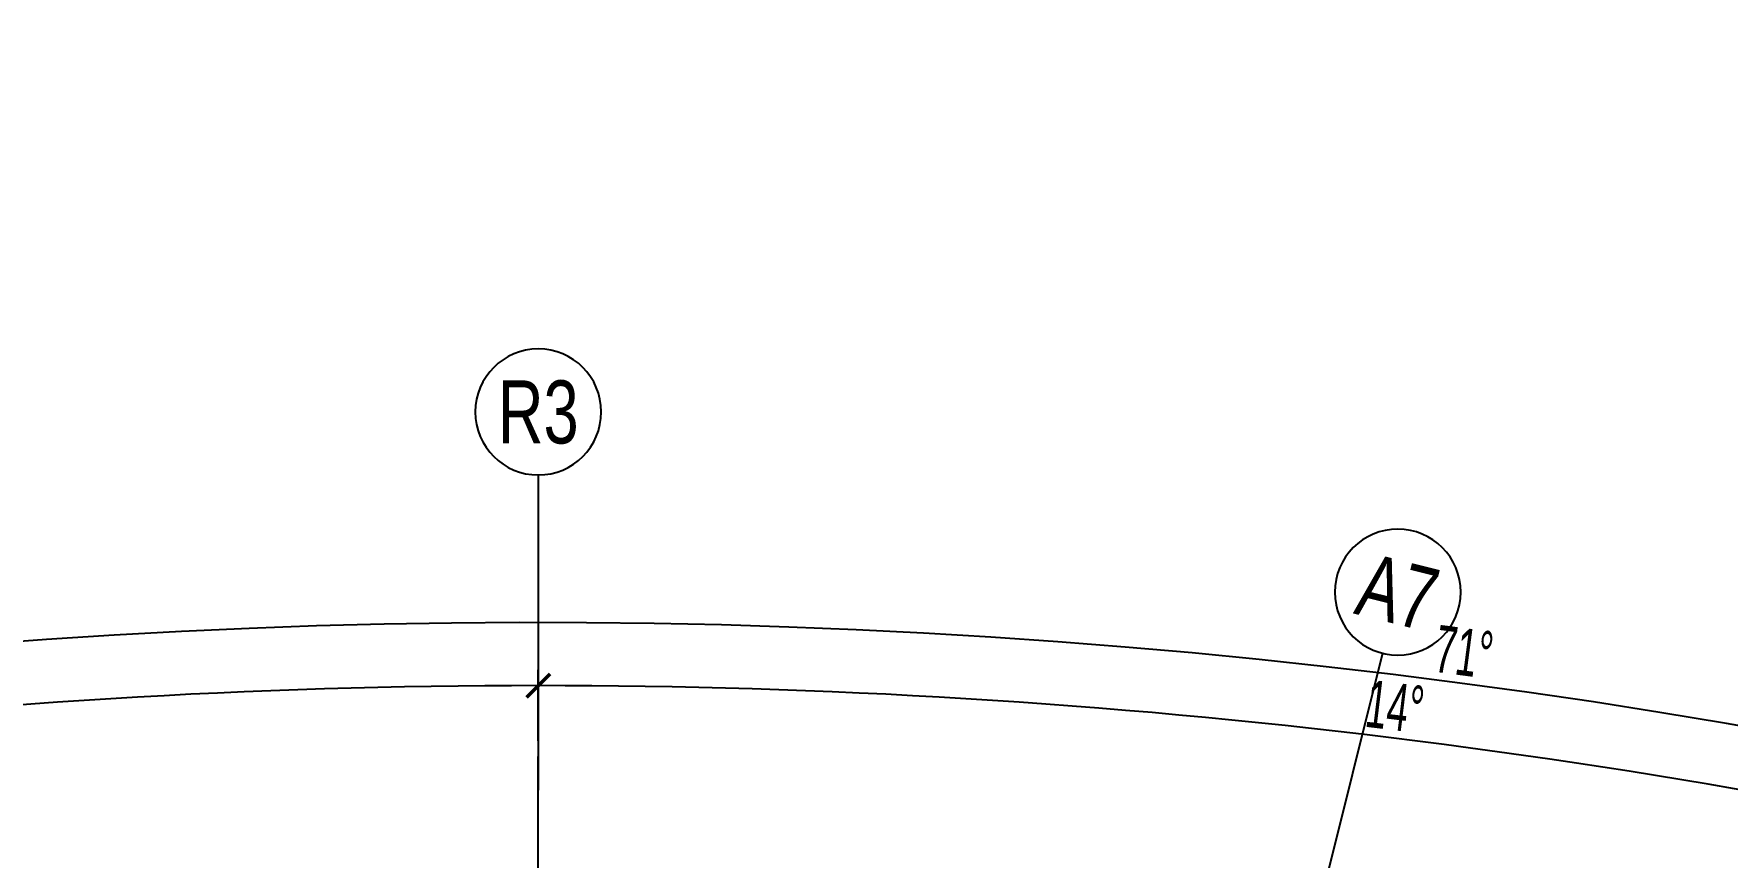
# Model space of a CAD drawing. Extents: x 138868 to 1251000, y -188972 to 132579.
# Drawn here: x 672190 to 704455, y 112964 to 128639 of the extents above; entities that cross this region are included whole.
import ezdxf
from ezdxf.enums import TextEntityAlignment as Align

# ---------------------------------------------------------------- set-up
doc = ezdxf.new("R2010")
doc.units = 0
doc.linetypes.add('CENTER2', pattern=[28.575000000000003, 19.05, -3.175, 3.175, -3.175])
doc.layers.get('0').update_dxf_attribs({"color": 8})
doc.layers.get('Defpoints').update_dxf_attribs({"color": 8})
doc.layers.add('#标注', color=8, linetype='Continuous')
doc.layers.add('#轴线', color=8, linetype='CENTER2')
doc.styles.add('JHZX', font='jrs.shx', dxfattribs={"width": 0.6, "bigfont": 'jhz.shx'})
doc.dimstyles.new('JZBZ-300', dxfattribs={"dimscale": 300, "dimtxt": 3, "dimasz": 1.5, "dimexe": 1, "dimexo": 1, "dimgap": 0.5, "dimtad": 1, "dimdec": 0, "dimdsep": 46, "dimtxsty": 'JHZX', "dimblk1": 'ARCHTICK', "dimblk2": 'ARCHTICK', "dimsah": 1, "dimcen": 0, "dimclrd": 1, "dimclre": 1, "dimclrt": 2, "dimadec": 1, "dimazin": 2, "dimtfac": 1, "dimtdec": 0, "dimtix": 1, "dimtmove": 0, "dimatfit": 3, "dimfxl": 1, "dimtolj": 1, "dimlwd": -1, "dimlwe": -1, "dimarcsym": 1})

# ---------------------------------------------------------------- blocks, each defined once
blk = doc.blocks.new('*U3166')
blk.add_line((-8.960830237663566e-17, -20), (0, 0))
blk.add_circle((0, -24), 4)
at = {"style": 'JHZX', "width": 0.75}
blk.add_attdef('AXES', text='', height=4, dxfattribs=at).set_placement((0, -24), align=Align.MIDDLE_CENTER)
blk = doc.blocks.new('_ARCHTICK')
at = {"color": 0, "linetype": 'ByBlock', "const_width": 0.15}
blk.add_lwpolyline([(-0.5, -0.5), (0.5, 0.5)], dxfattribs=at)
blk = doc.blocks.new('*D3303')
at = {"layer": '#标注', "ltscale": 300, "transparency": 16777216}
for p, q in [((619690.8966844854, 99692.36909648812), (618493.7441984474, 101943.8854600347)), ((772030.3676290057, 79636.49725693118), (773769.463448728, 81501.44919732271))]:
    blk.add_line(p, q, dxfattribs=at)
blk.add_arc((681801.9844985382, -17121.59754685307), 134550.0001244253, 46.99999999366518, 117.9999999999996, dxfattribs=at)
at = {"layer": 'Defpoints', "color": 0, "ltscale": 300, "transparency": 16777216}
for p in [(726346.5674255104, 109840.9271025289), (619831.7381533211, 99427.48481863046), (771825.7681209628, 79417.09114646805), (681801.9844985382, -17121.59754685307)]:
    blk.add_point(p, dxfattribs=at)
at = {"layer": '#标注', "ltscale": 300, "transparency": 16777216, "xscale": 450, "yscale": 450, "zscale": 450}
for p, rotation in [((618634.5856672832, 101679.001182177), 207.9999999999996), ((773564.8639406849, 81282.0430868596), 316.9999999936652)]:
    blk.add_blockref('_ARCHTICK', p, dxfattribs=dict(at, rotation=rotation))
at = {"layer": '#标注', "ltscale": 300, "transparency": 16777216, "insert": (699442.5994007268, 116872.1755902029), "char_height": 900, "attachment_point": 5, "rotation": 352.4999999968324, "style": 'JHZX'}
blk.add_mtext('\\A1;71°', dxfattribs=at)
blk = doc.blocks.new('*D3306')
at = {"layer": '#标注', "ltscale": 300, "transparency": 16777216}
for p, q in [((681801.9844985388, 115178.402575583), (681801.9844985389, 116528.4025775727)), ((713808.2513159964, 111248.5271582599), (714134.8458755373, 112558.4263906631))]:
    blk.add_line(p, q, dxfattribs=at)
blk.add_arc((681801.9844985381, -17121.59754685307), 133350.0001244258, 75.99999999999899, 89.9999999999997, dxfattribs=at)
at = {"layer": 'Defpoints', "color": 0, "ltscale": 300, "transparency": 16777216}
for p in [(681801.9844985388, 114878.4025755831), (703428.4105648465, 114463.0528831377), (713735.6747473165, 110957.4384403771), (681801.9844985381, -17121.59754685307)]:
    blk.add_point(p, dxfattribs=at)
at = {"layer": '#标注', "ltscale": 300, "transparency": 16777216, "xscale": 450, "yscale": 450, "zscale": 450}
for p, rotation in [((681801.9844985389, 116228.4025775728), 179.9999999999997), ((714062.2693068574, 112267.3376727803), 345.999999999999)]:
    blk.add_blockref('_ARCHTICK', p, dxfattribs=dict(at, rotation=rotation))
at = {"layer": '#标注', "ltscale": 300, "transparency": 16777216, "insert": (698126.3830628227, 115829.9595890002), "char_height": 900, "attachment_point": 5, "rotation": 352.9999999999993, "style": 'JHZX'}
blk.add_mtext('\\A1;14°', dxfattribs=at)
blk = doc.blocks.new('*D3310')
at = {"layer": '#标注', "ltscale": 300, "transparency": 16777216}
for p, q in [((681801.9844985387, 115178.4025755829), (681801.9844985388, 116528.4025775726)), ((649795.7176810806, 111248.52715826), (649469.1231215396, 112558.4263906632))]:
    blk.add_line(p, q, dxfattribs=at)
blk.add_arc((681801.9844985381, -17121.59754685318), 133350.0001244258, 89.99999999999972, 104.0000000000007, dxfattribs=at)
at = {"layer": 'Defpoints', "color": 0, "ltscale": 300, "transparency": 16777216}
for p in [(670952.805221456, 115786.332397895), (681801.9844985387, 114878.402575583), (649868.2942497605, 110957.4384403773), (681801.9844985381, -17121.59754685318)]:
    blk.add_point(p, dxfattribs=at)
at = {"layer": '#标注', "ltscale": 300, "transparency": 16777216, "xscale": 450, "yscale": 450, "zscale": 450}
for p, rotation in [((681801.9844985388, 116228.4025775726), 359.9999999999997), ((649541.6996902196, 112267.3376727804), 194.0000000000007)]:
    blk.add_blockref('_ARCHTICK', p, dxfattribs=dict(at, rotation=rotation))
at = {"layer": '#标注', "ltscale": 300, "transparency": 16777216, "insert": (665477.5859342545, 115829.9595890002), "char_height": 900, "attachment_point": 5, "rotation": 7.000000000000215, "style": 'JHZX'}
blk.add_mtext('\\A1;14°', dxfattribs=at)

msp = doc.modelspace()

# ---------------------------------------------------------------- linework, layer by layer
at = {"layer": '#轴线', "ltscale": 150}
msp.add_line((681801.984545371, 52322.3028046742), (681801.9845453713, 114878.4027281875), dxfattribs=at)

# ---------------------------------------------------------------- block references
at = {"layer": '#标注'}
ref = msp.add_blockref('*U3166', (681801.9844985388, 114240.4750064847), dxfattribs=dict(at, xscale=-300.0000000000001, yscale=300.0000000000001, zscale=300.0000000000001, rotation=180))
ref.add_attrib('AXES', 'R3', dxfattribs={"layer": '0', "height": 1200.000000000001, "style": 'JHZX', "width": 0.7499999999999999}).set_placement((681801.9844985385, 121440.4750064847), align=Align.MIDDLE_CENTER)
ref = msp.add_blockref('*U3166', (696437.632451057, 111023.4258804484), dxfattribs=dict(at, xscale=-300.0000000000002, yscale=300.0000000000001, zscale=300.0000000000001, rotation=166.0000000000068))
ref.add_attrib('AXES', 'A7', dxfattribs={"layer": '0', "height": 1200, "rotation": 346.0000000000068, "style": 'JHZX', "width": 0.7500000000000001}).set_placement((698179.4700993737, 118009.5551096358), align=Align.MIDDLE_CENTER)
ref = msp.add_blockref('*U3166', (704779.0096646317, 109756.9124147999), dxfattribs=dict(at, xscale=-300.0000000000002, yscale=300.0000000000001, zscale=300.0000000000001, rotation=166.0000000000068))
ref.add_attrib('AXES', 'A8', dxfattribs={"layer": '0', "height": 1200, "rotation": 346.0000000000068, "style": 'JHZX', "width": 0.7500000000000001}).set_placement((706520.8473129484, 116743.0416439873), align=Align.MIDDLE_CENTER)

# ---------------------------------------------------------------- dimensions: what is measured, and where the dimension line sits
at = {"layer": '#标注', "ltscale": 300}
for base, center, p1, p2, picture, middle in [((726346.5674255104, 109840.9271025289), (681801.9844985381, -17121.59754685307), (771825.7681209627, 79417.09114646801), (619831.738153321, 99427.48481863044), '*D3303', (699442.599400727, 116872.175590203)), ((670952.805221456, 115786.332397895), (681801.9844985381, -17121.59754685318), (681801.9844985388, 114878.402575583), (649868.2942497605, 110957.4384403772), '*D3310', (665477.5859342543, 115829.9595890002)), ((703428.4105648465, 114463.0528831377), (681801.9844985381, -17121.59754685307), (713735.6747473164, 110957.4384403771), (681801.9844985388, 114878.402575583), '*D3306', (698126.3830628226, 115829.9595890002))]:
    dim = msp.add_angular_dim_3p(base=base, center=center, p1=p1, p2=p2, dimstyle='JZBZ-300', override={"dimclrd": 256, "dimclre": 256, "dimclrt": 256}, dxfattribs=at)
    dim.commit()
    dim.dimension.update_dxf_attribs({"geometry": picture, "text_midpoint": middle})

doc.saveas('drawing.dxf')
